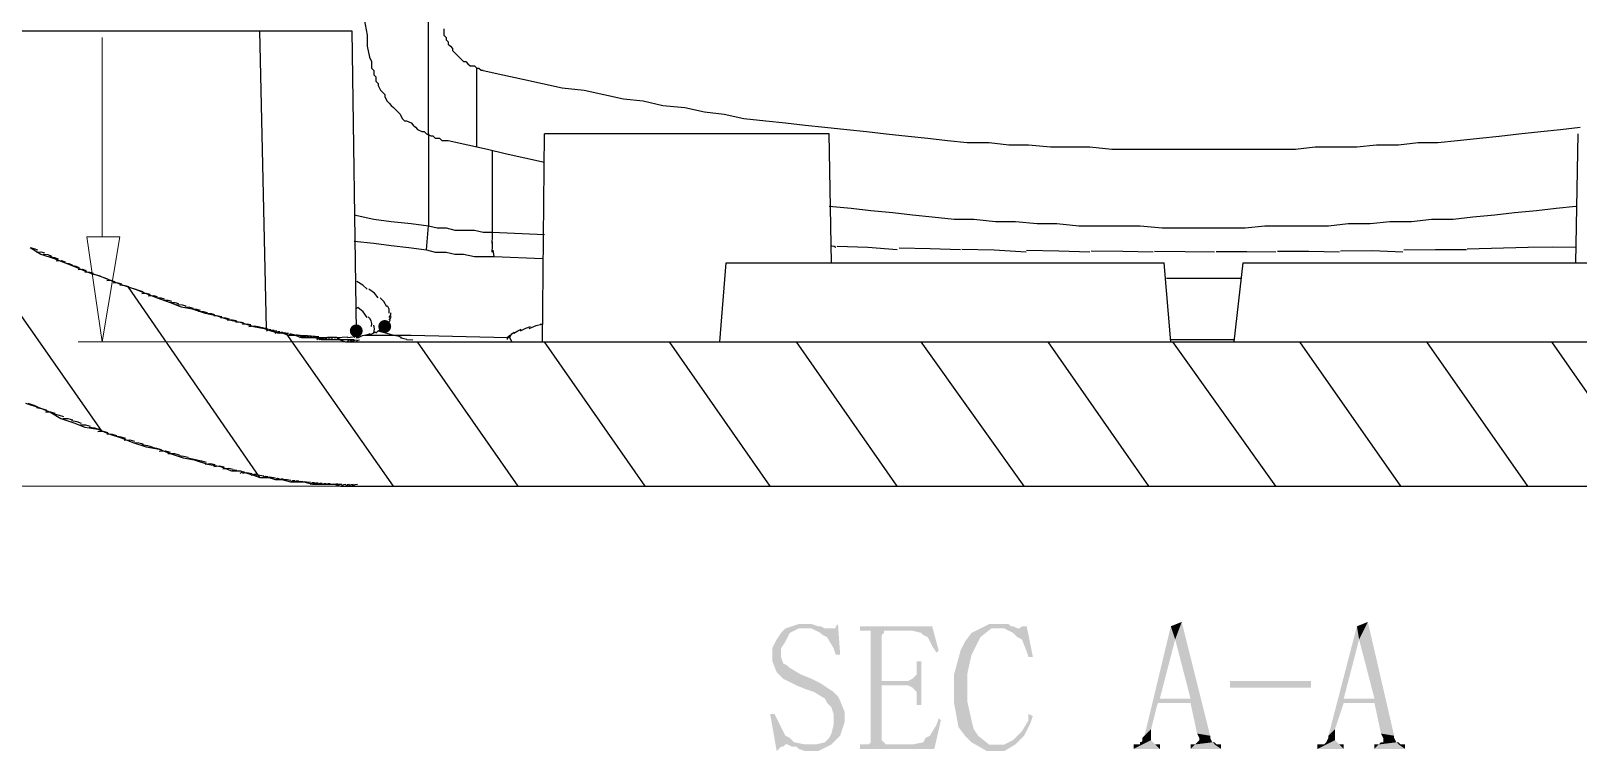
# Model space of a CAD drawing. Header units: millimetres. Extents: x 9 to 367, y 9 to 251.
# Drawn here: x 59.75 to 89.66, y 21.38 to 35.31 of the extents above; entities that cross this region are included whole.
import ezdxf

# ---------------------------------------------------------------- set-up
doc = ezdxf.new("R2010")
doc.units = ezdxf.units.MM
doc.layers.add('图层 1', color=7, linetype='Continuous')

msp = doc.modelspace()

# ---------------------------------------------------------------- hatches: boundary and pattern name
at = {"layer": '图层 1'}
h = msp.add_hatch(color=7, dxfattribs=at)
edge = h.paths.add_edge_path()
edge.add_arc((66.040071, 29.506192), 0.12506, 0, 360)
h = msp.add_hatch(color=7, dxfattribs=at)
edge = h.paths.add_edge_path()
edge.add_arc((66.590263, 29.590965), 0.12506, 0, 360)
h = msp.add_hatch(color=6, dxfattribs=at)
h.dxf.hatch_style = 2
h.paths.add_polyline_path([(74.760631, 22.563667), (74.548965, 22.648333), (74.294965, 22.775333), (74.210298, 22.86), (74.167965, 22.902333), (74.083298, 23.114), (74.083298, 23.241), (74.083298, 23.368), (74.167965, 23.537333), (74.252631, 23.664333), (74.337298, 23.749), (74.591298, 23.833667), (74.760631, 23.833667), (74.845298, 23.833667), (74.972298, 23.791333), (75.014631, 23.791333), (75.099298, 23.749), (75.183965, 23.749), (75.226298, 23.749), (75.268631, 23.749), (75.310965, 23.749), (75.310965, 23.791333), (75.353298, 23.833667), (75.395631, 23.241), (75.310965, 23.241), (75.268631, 23.368), (75.141631, 23.579667), (75.056965, 23.622), (75.014631, 23.664333), (74.845298, 23.749), (74.718298, 23.749), (74.591298, 23.749), (74.421965, 23.664333), (74.379631, 23.579667), (74.337298, 23.495), (74.252631, 23.368), (74.252631, 23.283333), (74.252631, 23.198667), (74.294965, 23.071667), (74.379631, 23.029333), (74.421965, 22.987), (74.633631, 22.86), (74.845298, 22.775333), (75.014631, 22.690667), (75.268631, 22.521333), (75.353298, 22.436667), (75.395631, 22.352), (75.480298, 22.140333), (75.480298, 22.055667), (75.480298, 21.928667), (75.395631, 21.674667), (75.310965, 21.59), (75.226298, 21.505333), (74.972298, 21.378333), (74.802965, 21.378333), (74.718298, 21.378333), (74.591298, 21.420667), (74.548965, 21.463), (74.464298, 21.463), (74.379631, 21.505333), (74.337298, 21.505333), (74.294965, 21.463), (74.252631, 21.463), (74.210298, 21.420667), (74.167965, 21.378333), (74.040965, 22.098), (74.125631, 22.098), (74.210298, 21.928667), (74.337298, 21.674667), (74.421965, 21.632333), (74.506631, 21.547667), (74.718298, 21.505333), (74.802965, 21.505333), (74.929965, 21.505333), (75.099298, 21.547667), (75.183965, 21.632333), (75.226298, 21.717), (75.268631, 21.886333), (75.268631, 22.055667), (75.268631, 22.098), (75.226298, 22.225), (75.141631, 22.309667), (75.099298, 22.394686), (74.887631, 22.521333)])
h = msp.add_hatch(color=6, dxfattribs=at)
h.dxf.hatch_style = 2
h.paths.add_polyline_path([(75.776596, 23.706737), (75.776596, 23.791404), (77.173596, 23.791404), (77.300596, 23.325737), (77.258263, 23.283404), (77.173596, 23.410404), (77.088929, 23.579737), (77.004263, 23.622071), (76.961929, 23.664404), (76.792596, 23.706737), (76.750263, 23.706737), (76.326929, 23.706737), (76.284596, 23.706737), (76.242263, 23.706737), (76.242263, 23.664404), (76.199929, 23.622071), (76.199929, 22.733071), (76.623263, 22.733071), (76.707929, 22.733071), (76.792596, 22.775051), (76.834929, 22.817384), (76.877263, 22.860071), (76.877263, 22.944737), (76.877263, 23.029404), (76.877263, 23.113718), (76.961929, 23.113718), (76.961929, 22.267404), (76.877263, 22.267404), (76.877263, 22.352071), (76.877263, 22.436384), (76.877263, 22.521404), (76.834929, 22.563737), (76.792596, 22.606071), (76.707929, 22.648404), (76.623263, 22.648404), (76.199929, 22.648404), (76.199929, 21.632404), (76.199929, 21.590071), (76.242263, 21.547737), (76.284596, 21.505404), (76.326929, 21.505404), (76.707929, 21.505404), (76.792596, 21.505404), (77.004263, 21.547737), (77.046596, 21.632404), (77.131263, 21.674737), (77.258263, 21.886404), (77.300596, 22.013404), (77.342929, 21.971071), (77.215929, 21.420737), (75.776596, 21.420737), (75.776596, 21.505404), (75.861263, 21.505404), (75.903596, 21.505404), (75.945929, 21.505404), (75.988263, 21.547737), (75.988263, 21.590071), (75.988263, 21.632404), (75.988263, 23.622071), (75.988263, 23.664404), (75.988263, 23.706737), (75.945929, 23.706737), (75.903596, 23.706737), (75.861263, 23.706737)])
h = msp.add_hatch(color=6, dxfattribs=at)
h.dxf.hatch_style = 2
h.paths.add_polyline_path([(78.443631, 21.378192), (78.231965, 21.378192), (77.935631, 21.547526), (77.808631, 21.674878), (77.681631, 21.843859), (77.596965, 22.309878), (77.596965, 22.605859), (77.596965, 22.859859), (77.723965, 23.325878), (77.808631, 23.494859), (77.935631, 23.664192), (78.274298, 23.833526), (78.485965, 23.833526), (78.528298, 23.833526), (78.655298, 23.833526), (78.697631, 23.791545), (78.739965, 23.791545), (78.824631, 23.749212), (78.866965, 23.749212), (78.909298, 23.791545), (78.951631, 23.791545), (78.993965, 23.791545), (78.993965, 23.833526), (79.120965, 23.198526), (79.036298, 23.198526), (78.993965, 23.325878), (78.909298, 23.537192), (78.824631, 23.579526), (78.739965, 23.664192), (78.570631, 23.749212), (78.443631, 23.749212), (78.316631, 23.749212), (78.104965, 23.579526), (78.020298, 23.410545), (77.935631, 23.240859), (77.850965, 22.859859), (77.850965, 22.605859), (77.850965, 22.352212), (77.935631, 21.971212), (77.977965, 21.801526), (78.062631, 21.674878), (78.274298, 21.505192), (78.443631, 21.505192), (78.570631, 21.505192), (78.739965, 21.590212), (78.824631, 21.674878), (78.909298, 21.759192), (79.036298, 21.971212), (79.036298, 22.097859), (79.120965, 22.055526), (79.078631, 21.928878), (78.951631, 21.674878), (78.866965, 21.590212), (78.782298, 21.505192), (78.570631, 21.378192)])
h = msp.add_hatch(color=6, dxfattribs=at)
h.dxf.hatch_style = 2
h.paths.add_polyline_path([(81.279965, 21.674808), (81.787965, 23.791474), (81.872631, 23.537122)])
h = msp.add_hatch(color=6, dxfattribs=at)
h.dxf.hatch_style = 2
h.paths.add_polyline_path([(81.787929, 23.791474), (81.872596, 23.537122)])
h = msp.add_hatch(color=6, dxfattribs=at)
h.dxf.hatch_style = 2
h.paths.add_polyline_path([(81.872702, 23.537228), (81.788035, 23.79158), (81.999702, 23.875894)])
h = msp.add_hatch(color=6, dxfattribs=at)
h.dxf.hatch_style = 2
h.paths.add_polyline_path([(81.999631, 23.875894), (82.168965, 22.39458), (81.872631, 23.537228)])
h = msp.add_hatch(color=6, dxfattribs=at)
h.dxf.hatch_style = 2
h.paths.add_polyline_path([(81.999631, 23.875894), (82.549965, 21.674914), (82.168965, 22.39458)])
h = msp.add_hatch(color=6, dxfattribs=at)
h.dxf.hatch_style = 2
h.paths.add_polyline_path([(84.836, 21.674808), (85.386333, 23.791474), (85.428667, 23.537122)])
h = msp.add_hatch(color=6, dxfattribs=at)
h.dxf.hatch_style = 2
h.paths.add_polyline_path([(85.386333, 23.791474), (85.428667, 23.537122)])
h = msp.add_hatch(color=6, dxfattribs=at)
h.dxf.hatch_style = 2
h.paths.add_polyline_path([(85.428737, 23.537228), (85.386404, 23.79158), (85.598071, 23.875894)])
h = msp.add_hatch(color=6, dxfattribs=at)
h.dxf.hatch_style = 2
h.paths.add_polyline_path([(85.598035, 23.875894), (85.725035, 22.39458), (85.428702, 23.537228)])
h = msp.add_hatch(color=6, dxfattribs=at)
h.dxf.hatch_style = 2
h.paths.add_polyline_path([(85.598035, 23.875894), (86.106035, 21.674914), (85.725035, 22.39458)])
h = msp.add_hatch(color=6, dxfattribs=at)
h.dxf.hatch_style = 2
h.paths.add_polyline_path([(81.279965, 21.674808), (81.872631, 23.537122), (81.576298, 22.394474)])
h = msp.add_hatch(color=6, dxfattribs=at)
h.dxf.hatch_style = 2
h.paths.add_polyline_path([(84.836, 21.674808), (85.428667, 23.537122), (85.132333, 22.394474)])
h = msp.add_hatch(color=6, dxfattribs=at)
h.dxf.hatch_style = 2
h.paths.add_polyline_path([(82.931, 22.733), (84.497333, 22.733), (84.497333, 22.606), (82.931, 22.606)])
h = msp.add_hatch(color=6, dxfattribs=at)
h.dxf.hatch_style = 2
h.paths.add_polyline_path([(81.279965, 21.674808), (81.533965, 22.309808), (81.406965, 21.801455)])
h = msp.add_hatch(color=6, dxfattribs=at)
h.dxf.hatch_style = 2
h.paths.add_polyline_path([(81.534035, 22.309737), (81.280035, 21.674737), (81.576369, 22.394404)])
h = msp.add_hatch(color=6, dxfattribs=at)
h.dxf.hatch_style = 2
h.paths.add_polyline_path([(81.576404, 22.39451), (82.169071, 22.309843), (81.534071, 22.309843)])
h = msp.add_hatch(color=6, dxfattribs=at)
h.dxf.hatch_style = 2
h.paths.add_polyline_path([(81.576404, 22.39451), (82.169071, 22.39451), (82.169071, 22.309843)])
h = msp.add_hatch(color=6, dxfattribs=at)
h.dxf.hatch_style = 2
h.paths.add_polyline_path([(82.55, 21.674808), (82.169, 22.309808), (82.169, 22.394474)])
h = msp.add_hatch(color=6, dxfattribs=at)
h.dxf.hatch_style = 2
h.paths.add_polyline_path([(82.55, 21.674808), (82.296, 21.716788), (82.169, 22.309808)])
h = msp.add_hatch(color=6, dxfattribs=at)
h.dxf.hatch_style = 2
h.paths.add_polyline_path([(85.132263, 22.309737), (84.835929, 21.674737), (85.132263, 22.394404)])
h = msp.add_hatch(color=6, dxfattribs=at)
h.dxf.hatch_style = 2
h.paths.add_polyline_path([(84.836, 21.674808), (85.132333, 22.309808), (84.963, 21.801455)])
h = msp.add_hatch(color=6, dxfattribs=at)
h.dxf.hatch_style = 2
h.paths.add_polyline_path([(85.132263, 22.39451), (85.724929, 22.39451), (85.724929, 22.309843)])
h = msp.add_hatch(color=6, dxfattribs=at)
h.dxf.hatch_style = 2
h.paths.add_polyline_path([(85.132263, 22.39451), (85.724929, 22.309843), (85.132263, 22.309843)])
h = msp.add_hatch(color=6, dxfattribs=at)
h.dxf.hatch_style = 2
h.paths.add_polyline_path([(86.106035, 21.674808), (85.725035, 22.309808), (85.725035, 22.394474)])
h = msp.add_hatch(color=6, dxfattribs=at)
h.dxf.hatch_style = 2
h.paths.add_polyline_path([(86.106035, 21.674808), (85.852035, 21.716788), (85.725035, 22.309808)])
h = msp.add_hatch(color=6, dxfattribs=at)
h.dxf.hatch_style = 2
h.paths.add_polyline_path([(81.068263, 21.420561), (81.406929, 21.63258), (81.406929, 21.589894)])
h = msp.add_hatch(color=6, dxfattribs=at)
h.dxf.hatch_style = 2
h.paths.add_polyline_path([(81.406929, 21.632439), (81.068263, 21.42042), (81.195263, 21.505439)])
h = msp.add_hatch(color=6, dxfattribs=at)
h.dxf.hatch_style = 2
h.paths.add_polyline_path([(81.068263, 21.420561), (81.406929, 21.589894), (81.449263, 21.547561)])
h = msp.add_hatch(color=6, dxfattribs=at)
h.dxf.hatch_style = 2
h.paths.add_polyline_path([(81.576404, 21.420561), (81.068404, 21.420561), (81.449404, 21.547561)])
h = msp.add_hatch(color=6, dxfattribs=at)
h.dxf.hatch_style = 2
h.paths.add_polyline_path([(81.406929, 21.632439), (81.195263, 21.547773), (81.237596, 21.547773)])
h = msp.add_hatch(color=6, dxfattribs=at)
h.dxf.hatch_style = 2
h.paths.add_polyline_path([(81.406929, 21.632439), (81.195263, 21.505439), (81.195263, 21.547773)])
h = msp.add_hatch(color=6, dxfattribs=at)
h.dxf.hatch_style = 2
h.paths.add_polyline_path([(81.406929, 21.716859), (81.406929, 21.632545), (81.237596, 21.547878)])
h = msp.add_hatch(color=6, dxfattribs=at)
h.dxf.hatch_style = 2
h.paths.add_polyline_path([(81.406929, 21.716859), (81.237596, 21.547878), (81.237596, 21.632545)])
h = msp.add_hatch(color=6, dxfattribs=at)
h.dxf.hatch_style = 2
h.paths.add_polyline_path([(81.237596, 21.632439), (81.279929, 21.674773), (81.406929, 21.716753)])
h = msp.add_hatch(color=6, dxfattribs=at)
h.dxf.hatch_style = 2
h.paths.add_polyline_path([(81.279965, 21.674808), (81.406965, 21.801455), (81.406965, 21.716788)])
h = msp.add_hatch(color=6, dxfattribs=at)
h.dxf.hatch_style = 2
h.paths.add_polyline_path([(81.576404, 21.420561), (81.449404, 21.547561), (81.491737, 21.505227)])
h = msp.add_hatch(color=6, dxfattribs=at)
h.dxf.hatch_style = 2
h.paths.add_polyline_path([(82.592369, 21.547702), (82.761702, 21.420702), (82.169035, 21.420702)])
h = msp.add_hatch(color=6, dxfattribs=at)
h.dxf.hatch_style = 2
h.paths.add_polyline_path([(82.592369, 21.547702), (82.169035, 21.420702), (82.253702, 21.505369)])
h = msp.add_hatch(color=6, dxfattribs=at)
h.dxf.hatch_style = 2
h.paths.add_polyline_path([(82.592369, 21.547702), (82.253702, 21.505369), (82.296035, 21.547702)])
h = msp.add_hatch(color=6, dxfattribs=at)
h.dxf.hatch_style = 2
h.paths.add_polyline_path([(82.55, 21.674808), (82.338333, 21.632474), (82.296, 21.716788)])
h = msp.add_hatch(color=6, dxfattribs=at)
h.dxf.hatch_style = 2
h.paths.add_polyline_path([(82.592369, 21.547702), (82.296035, 21.547702), (82.338369, 21.590035)])
h = msp.add_hatch(color=6, dxfattribs=at)
h.dxf.hatch_style = 2
h.paths.add_polyline_path([(82.592369, 21.547702), (82.296035, 21.547702)])
h = msp.add_hatch(color=6, dxfattribs=at)
h.dxf.hatch_style = 2
h.paths.add_polyline_path([(82.338298, 21.632439), (82.549965, 21.674773), (82.549965, 21.632439)])
h = msp.add_hatch(color=6, dxfattribs=at)
h.dxf.hatch_style = 2
h.paths.add_polyline_path([(82.338298, 21.590071), (82.338298, 21.632404), (82.549965, 21.632404)])
h = msp.add_hatch(color=6, dxfattribs=at)
h.dxf.hatch_style = 2
h.paths.add_polyline_path([(82.338298, 21.590071), (82.549965, 21.632404), (82.592298, 21.547737)])
h = msp.add_hatch(color=6, dxfattribs=at)
h.dxf.hatch_style = 2
h.paths.add_polyline_path([(82.761702, 21.420561), (82.592369, 21.547561), (82.634702, 21.547561)])
h = msp.add_hatch(color=6, dxfattribs=at)
h.dxf.hatch_style = 2
h.paths.add_polyline_path([(82.761702, 21.420561), (82.634702, 21.547561), (82.634702, 21.505227)])
h = msp.add_hatch(color=6, dxfattribs=at)
h.dxf.hatch_style = 2
h.paths.add_polyline_path([(84.962929, 21.632439), (84.624263, 21.42042), (84.751263, 21.505439)])
h = msp.add_hatch(color=6, dxfattribs=at)
h.dxf.hatch_style = 2
h.paths.add_polyline_path([(85.132263, 21.420561), (84.624263, 21.420561), (85.005263, 21.547561)])
h = msp.add_hatch(color=6, dxfattribs=at)
h.dxf.hatch_style = 2
h.paths.add_polyline_path([(84.624298, 21.420561), (84.962965, 21.63258), (84.962965, 21.589894)])
h = msp.add_hatch(color=6, dxfattribs=at)
h.dxf.hatch_style = 2
h.paths.add_polyline_path([(84.624298, 21.420561), (84.962965, 21.589894), (85.005298, 21.547561)])
h = msp.add_hatch(color=6, dxfattribs=at)
h.dxf.hatch_style = 2
h.paths.add_polyline_path([(84.962929, 21.632439), (84.751263, 21.505439), (84.793596, 21.547773)])
h = msp.add_hatch(color=6, dxfattribs=at)
h.dxf.hatch_style = 2
h.paths.add_polyline_path([(84.962929, 21.716859), (84.962929, 21.632545), (84.793596, 21.547878)])
h = msp.add_hatch(color=6, dxfattribs=at)
h.dxf.hatch_style = 2
h.paths.add_polyline_path([(84.962929, 21.716859), (84.793596, 21.547878), (84.835929, 21.632545)])
h = msp.add_hatch(color=6, dxfattribs=at)
h.dxf.hatch_style = 2
h.paths.add_polyline_path([(84.962929, 21.632439), (84.793596, 21.547773)])
h = msp.add_hatch(color=6, dxfattribs=at)
h.dxf.hatch_style = 2
h.paths.add_polyline_path([(84.836, 21.674808), (84.963, 21.801455), (84.963, 21.716788)])
h = msp.add_hatch(color=6, dxfattribs=at)
h.dxf.hatch_style = 2
h.paths.add_polyline_path([(84.836, 21.632439), (84.836, 21.674773), (84.963, 21.716753)])
h = msp.add_hatch(color=6, dxfattribs=at)
h.dxf.hatch_style = 2
h.paths.add_polyline_path([(85.132263, 21.420561), (85.005263, 21.547561), (85.047596, 21.505227)])
h = msp.add_hatch(color=6, dxfattribs=at)
h.dxf.hatch_style = 2
h.paths.add_polyline_path([(86.148404, 21.547702), (86.317737, 21.420702), (85.725071, 21.420702)])
h = msp.add_hatch(color=6, dxfattribs=at)
h.dxf.hatch_style = 2
h.paths.add_polyline_path([(86.148404, 21.547702), (85.725071, 21.420702), (85.809737, 21.505369)])
h = msp.add_hatch(color=6, dxfattribs=at)
h.dxf.hatch_style = 2
h.paths.add_polyline_path([(86.148404, 21.547702), (85.809737, 21.505369), (85.852071, 21.547702)])
h = msp.add_hatch(color=6, dxfattribs=at)
h.dxf.hatch_style = 2
h.paths.add_polyline_path([(86.106035, 21.674808), (85.894369, 21.632474), (85.852035, 21.716788)])
h = msp.add_hatch(color=6, dxfattribs=at)
h.dxf.hatch_style = 2
h.paths.add_polyline_path([(86.148404, 21.547702), (85.852071, 21.547702), (85.894404, 21.547702)])
h = msp.add_hatch(color=6, dxfattribs=at)
h.dxf.hatch_style = 2
h.paths.add_polyline_path([(85.894333, 21.632439), (86.106, 21.674773), (86.106, 21.632439)])
h = msp.add_hatch(color=6, dxfattribs=at)
h.dxf.hatch_style = 2
h.paths.add_polyline_path([(85.894333, 21.590071), (85.894333, 21.632404), (86.106, 21.632404)])
h = msp.add_hatch(color=6, dxfattribs=at)
h.dxf.hatch_style = 2
h.paths.add_polyline_path([(85.894333, 21.590071), (86.106, 21.632404), (86.148333, 21.547737)])
h = msp.add_hatch(color=6, dxfattribs=at)
h.dxf.hatch_style = 2
h.paths.add_polyline_path([(86.148404, 21.547702), (85.894404, 21.547702), (85.894404, 21.590035)])
h = msp.add_hatch(color=6, dxfattribs=at)
h.dxf.hatch_style = 2
h.paths.add_polyline_path([(86.317737, 21.420561), (86.148404, 21.547561), (86.190737, 21.547561)])
h = msp.add_hatch(color=6, dxfattribs=at)
h.dxf.hatch_style = 2
h.paths.add_polyline_path([(86.317737, 21.420561), (86.190737, 21.547561), (86.190737, 21.505227)])
h = msp.add_hatch(color=6, dxfattribs=at)
h.dxf.hatch_style = 2
h.paths.add_polyline_path([(81.068263, 21.420561), (81.152929, 21.505227), (81.195263, 21.505227)])
h = msp.add_hatch(color=6, dxfattribs=at)
h.dxf.hatch_style = 2
h.paths.add_polyline_path([(81.068263, 21.420561), (81.110596, 21.505227), (81.152929, 21.505227)])
h = msp.add_hatch(color=6, dxfattribs=at)
h.dxf.hatch_style = 2
h.paths.add_polyline_path([(81.068263, 21.420561), (81.068263, 21.505227), (81.110596, 21.505227)])
h = msp.add_hatch(color=6, dxfattribs=at)
h.dxf.hatch_style = 2
h.paths.add_polyline_path([(81.576404, 21.420561), (81.491737, 21.505227), (81.534071, 21.505227)])
h = msp.add_hatch(color=6, dxfattribs=at)
h.dxf.hatch_style = 2
h.paths.add_polyline_path([(81.534035, 21.505333), (81.576369, 21.505333), (81.576369, 21.420667)])
h = msp.add_hatch(color=6, dxfattribs=at)
h.dxf.hatch_style = 2
h.paths.add_polyline_path([(82.168965, 21.420561), (82.211298, 21.505227), (82.253631, 21.505227)])
h = msp.add_hatch(color=6, dxfattribs=at)
h.dxf.hatch_style = 2
h.paths.add_polyline_path([(82.168965, 21.420561), (82.168965, 21.505227), (82.211298, 21.505227)])
h = msp.add_hatch(color=6, dxfattribs=at)
h.dxf.hatch_style = 2
h.paths.add_polyline_path([(82.761702, 21.420561), (82.634702, 21.505227), (82.677035, 21.505227)])
h = msp.add_hatch(color=6, dxfattribs=at)
h.dxf.hatch_style = 2
h.paths.add_polyline_path([(82.761702, 21.420561), (82.677035, 21.505227), (82.719369, 21.505227)])
h = msp.add_hatch(color=6, dxfattribs=at)
h.dxf.hatch_style = 2
h.paths.add_polyline_path([(82.719333, 21.505333), (82.761667, 21.505333), (82.761667, 21.420667)])
h = msp.add_hatch(color=6, dxfattribs=at)
h.dxf.hatch_style = 2
h.paths.add_polyline_path([(84.624298, 21.420561), (84.708965, 21.505227), (84.751298, 21.505227)])
h = msp.add_hatch(color=6, dxfattribs=at)
h.dxf.hatch_style = 2
h.paths.add_polyline_path([(84.624298, 21.420561), (84.666631, 21.505227), (84.708965, 21.505227)])
h = msp.add_hatch(color=6, dxfattribs=at)
h.dxf.hatch_style = 2
h.paths.add_polyline_path([(84.624298, 21.420561), (84.624298, 21.505227), (84.666631, 21.505227)])
h = msp.add_hatch(color=6, dxfattribs=at)
h.dxf.hatch_style = 2
h.paths.add_polyline_path([(85.132263, 21.420561), (85.047596, 21.505227), (85.089929, 21.505227)])
h = msp.add_hatch(color=6, dxfattribs=at)
h.dxf.hatch_style = 2
h.paths.add_polyline_path([(85.090071, 21.505333), (85.132404, 21.505333), (85.132404, 21.420667)])
h = msp.add_hatch(color=6, dxfattribs=at)
h.dxf.hatch_style = 2
h.paths.add_polyline_path([(85.725, 21.420561), (85.767333, 21.505227), (85.809667, 21.505227)])
h = msp.add_hatch(color=6, dxfattribs=at)
h.dxf.hatch_style = 2
h.paths.add_polyline_path([(85.725, 21.420561), (85.725, 21.505227), (85.767333, 21.505227)])
h = msp.add_hatch(color=6, dxfattribs=at)
h.dxf.hatch_style = 2
h.paths.add_polyline_path([(86.317737, 21.420561), (86.190737, 21.505227), (86.233071, 21.505227)])
h = msp.add_hatch(color=6, dxfattribs=at)
h.dxf.hatch_style = 2
h.paths.add_polyline_path([(86.317737, 21.420561), (86.233071, 21.505227), (86.275404, 21.505227)])
h = msp.add_hatch(color=6, dxfattribs=at)
h.dxf.hatch_style = 2
h.paths.add_polyline_path([(86.275369, 21.505333), (86.317702, 21.505333), (86.317702, 21.420667)])

# ---------------------------------------------------------------- linework, layer by layer
at = {"layer": '图层 1', "color": 7, "lineweight": 25}
for points in [[(67.437071, 33.316474), (67.437071, 47.328808)], [(65.997702, 37.676596), (65.997702, 37.464929), (65.997702, 37.253263), (66.040035, 36.999263), (66.040035, 36.787596), (66.082369, 36.575929), (66.082369, 36.321929), (66.124702, 36.110616), (66.124702, 35.898596), (66.167035, 35.686929), (66.209369, 35.433282), (66.251702, 35.221263), (66.251702, 35.009596), (66.294035, 34.797929)], [(56.980667, 35.306035), (65.955333, 35.306035)], [(64.304263, 29.548596), (64.177263, 35.305929)], [(65.955333, 35.306035), (66.04, 29.506369)], [(67.733333, 35.348439), (67.733333, 35.263772), (67.733333, 35.221439), (67.775667, 35.178753), (67.775667, 35.13642), (67.818, 35.094439), (67.818, 35.052106), (67.860333, 35.009772), (67.902667, 34.967439), (67.902667, 34.925106), (67.945, 34.882772), (67.987333, 34.840086), (68.029667, 34.797753), (68.072, 34.75542), (68.114333, 34.713439), (68.156667, 34.713439), (68.199, 34.671106), (68.241333, 34.628772), (68.283667, 34.628772), (68.326, 34.628772), (68.368333, 34.586439), (68.410667, 34.586439), (68.453, 34.544106), (68.495333, 34.544106)], [(66.293965, 34.797859), (66.336298, 34.713545), (66.336298, 34.671212), (66.336298, 34.586192), (66.378631, 34.543859), (66.378631, 34.459192), (66.420965, 34.416859), (66.420965, 34.332545), (66.463298, 34.290212), (66.463298, 34.247526), (66.505631, 34.162859), (66.547965, 34.120526), (66.590298, 34.078192), (66.590298, 34.036212), (66.632631, 33.951545), (66.674965, 33.908859), (66.717298, 33.866526), (66.759631, 33.824192), (66.801965, 33.781859), (66.844298, 33.739526), (66.886631, 33.697192), (66.928965, 33.612878), (66.971298, 33.570545), (67.013631, 33.570545), (67.098298, 33.527859), (67.140631, 33.485526), (67.182965, 33.443192), (67.225298, 33.400859), (67.309965, 33.358526), (67.352298, 33.358526), (67.394631, 33.316545), (67.479298, 33.274212), (67.521631, 33.274212), (67.563965, 33.231878), (67.648631, 33.231878), (67.690965, 33.189192), (67.775631, 33.189192), (67.817965, 33.189192)], [(68.368263, 33.062228), (68.368263, 34.586228)], [(68.495404, 34.543965), (68.876404, 34.459298), (69.257404, 34.374984), (69.638404, 34.289965), (70.019404, 34.205298), (70.442737, 34.162965), (70.823737, 34.078298), (71.204737, 33.993631), (71.585737, 33.951298), (71.966737, 33.866631), (72.390071, 33.824298), (72.771071, 33.739631), (73.152071, 33.697298), (73.533071, 33.612631), (73.956404, 33.570298), (74.337404, 33.527965), (74.718404, 33.485631), (75.099404, 33.443298), (75.522737, 33.400965), (75.903737, 33.358631), (76.284737, 33.316651), (76.708071, 33.273965), (77.089071, 33.231631), (77.470071, 33.189298), (77.851071, 33.146965), (78.274404, 33.146965), (78.655404, 33.104631), (79.036404, 33.104631), (79.459737, 33.062298), (79.840737, 33.062298), (80.221737, 33.062298), (80.645071, 33.019965), (81.026071, 33.019965), (81.407071, 33.019965), (81.830404, 33.019965), (82.211404, 33.019965), (82.592404, 33.019965), (83.015737, 33.019965), (83.396737, 33.019965), (83.820071, 33.019965), (84.201071, 33.019965), (84.582071, 33.062298), (85.005404, 33.062298), (85.386404, 33.062298), (85.767404, 33.104631), (86.190737, 33.104631), (86.571737, 33.146965), (86.952737, 33.146965), (87.333737, 33.189298), (87.757071, 33.231631), (88.138071, 33.273965), (88.519071, 33.316651), (88.942404, 33.358631), (89.323404, 33.400965), (89.704404, 33.443298)], [(67.437071, 33.316474), (67.437071, 31.538474)], [(69.638298, 29.294667), (69.680631, 33.316333)], [(75.184035, 33.316474), (69.680702, 33.316474)], [(75.226404, 30.818808), (75.184071, 33.316474)], [(89.619667, 30.818808), (89.662, 33.316474)], [(67.818071, 33.189369), (68.199071, 33.104702), (68.580071, 33.020035), (68.918737, 32.935369), (69.299737, 32.850702), (69.680737, 32.766035)], [(68.664702, 32.977843), (68.664702, 31.41151)], [(65.997702, 31.75), (66.378702, 31.665333), (66.717369, 31.623), (67.098369, 31.580667), (67.437035, 31.538333)], [(75.184035, 31.91951), (75.607369, 31.877176), (75.988369, 31.834843), (76.411702, 31.79251), (76.792702, 31.750176), (77.173702, 31.70749), (77.597035, 31.665157), (77.978035, 31.665157), (78.401369, 31.622824), (78.782369, 31.622824), (79.205702, 31.58049), (79.586702, 31.58049), (80.010035, 31.53851), (80.391035, 31.53851), (80.814369, 31.53851), (81.195369, 31.53851), (81.618702, 31.496176), (81.999702, 31.496176), (82.423035, 31.496176), (82.804035, 31.496176), (83.227369, 31.496176), (83.608369, 31.53851), (84.031702, 31.53851), (84.412702, 31.53851), (84.836035, 31.53851), (85.217035, 31.58049), (85.640369, 31.58049), (86.021369, 31.622824), (86.444702, 31.622824), (86.825702, 31.665157), (87.249035, 31.665157), (87.630035, 31.70749), (88.053369, 31.750176), (88.434369, 31.79251), (88.857702, 31.834843), (89.238702, 31.877176), (89.619702, 31.91951)], [(67.394667, 31.072702), (67.437, 31.538369)], [(67.437071, 31.538474), (67.606404, 31.496141), (67.775737, 31.496141), (67.945071, 31.453808), (68.156737, 31.453808), (68.326071, 31.453808), (68.495404, 31.411474), (68.664737, 31.411474)], [(68.664702, 31.199808), (68.670964, 31.327469), (68.675638, 31.432641)], [(68.664702, 31.411333), (69.680702, 31.369)], [(59.732263, 31.115071), (59.808198, 31.097917), (59.876196, 31.069915)], [(59.732333, 31.115106), (59.944, 30.988106), (60.198, 30.903086), (60.409667, 30.818772), (60.621333, 30.734106), (60.833, 30.649439), (61.087, 30.56442), (61.298667, 30.480106), (61.510333, 30.395439), (61.764333, 30.310773), (61.976, 30.225753), (62.187667, 30.141439), (62.441667, 30.056772), (62.653333, 29.972106), (62.865, 29.929772), (63.119, 29.844753), (63.330667, 29.802772), (63.584667, 29.718106), (63.796333, 29.675772), (64.050333, 29.591106), (64.262, 29.54842)], [(65.997702, 31.241859), (66.378702, 31.199878), (66.717369, 31.157545), (67.056035, 31.115212), (67.394702, 31.072878)], [(68.664702, 31.030333), (68.674139, 31.142605), (68.672463, 31.230006)], [(75.311, 31.115071), (75.280573, 31.138266), (75.231625, 31.14294)], [(76.496263, 31.072702), (75.930054, 31.118254), (75.335271, 31.13973)], [(88.688298, 31.115071), (87.520956, 31.088259)], [(89.619667, 31.115071), (89.167141, 31.125522), (88.698211, 31.116129)], [(59.859404, 31.030333), (59.941072, 31.035625), (60.01004, 31.011283)], [(59.986333, 30.987929), (60.074219, 30.979198), (60.144378, 30.953004)], [(60.113298, 30.945561), (60.207666, 30.923424), (60.278751, 30.895466)], [(60.240263, 30.861176), (60.34129, 30.86294), (60.413477, 30.839304)], [(60.409737, 30.818808), (60.480557, 30.808401), (60.548732, 30.783177)], [(67.394667, 31.072702), (67.564, 31.030369), (67.775667, 31.030369), (67.945, 30.988035), (68.114333, 30.988035), (68.326, 30.945702), (68.495333, 30.945702), (68.707, 30.945702)], [(68.706929, 30.945561), (68.68541, 31.063389)], [(68.706929, 30.945561), (69.638263, 30.903227)], [(73.067369, 29.294667), (73.194369, 30.818667)], [(73.194333, 30.818808), (81.661, 30.818808)], [(77.723929, 31.072702), (77.137216, 31.091972), (76.534363, 31.107274)], [(78.993965, 31.030333), (78.372282, 31.065567), (77.745837, 31.080428)], [(80.221631, 31.030333), (79.621556, 31.049427), (79.000315, 31.059261)], [(81.449298, 31.030333), (80.858704, 31.039153), (80.249854, 31.044797)], [(82.634737, 31.030333), (82.065707, 31.034611), (81.473393, 31.037036)], [(81.787929, 29.294667), (81.660929, 30.818667)], [(83.820035, 31.030333), (83.255723, 31.035405), (82.665746, 31.034919)], [(83.015596, 29.294667), (83.184929, 30.818667)], [(83.184929, 30.818808), (91.651596, 30.818808)], [(85.047702, 31.030333), (84.457946, 31.040917), (83.853902, 31.0388)], [(86.275369, 31.030333), (85.678954, 31.052294), (85.066399, 31.049383)], [(87.503, 31.072702), (86.906497, 31.074334), (86.2965, 31.065646)], [(60.536702, 30.776404), (60.614622, 30.754576), (60.68381, 30.727721)], [(60.663667, 30.691667), (60.748995, 30.69612), (60.819242, 30.673322)], [(60.790596, 30.649298), (60.883685, 30.64361), (60.955343, 30.619665)], [(60.917737, 30.606929), (61.01872, 30.591628), (61.091657, 30.567066)], [(61.087071, 30.564526), (61.227829, 30.514431)], [(81.703369, 30.522157), (83.142702, 30.522157)], [(61.214, 30.480141), (61.294345, 30.484463), (61.364636, 30.462855)], [(61.340965, 30.437772), (61.430085, 30.434465), (61.501479, 30.412373)], [(61.468071, 30.395404), (61.565878, 30.385041), (61.638815, 30.362243)], [(61.637404, 30.353), (61.776046, 30.313136)], [(61.764369, 30.310631), (61.913594, 30.264418)], [(61.891298, 30.225894), (61.979889, 30.235728), (62.051812, 30.216722)], [(66.251596, 30.310631), (66.166312, 30.390271), (66.052982, 30.463031)], [(66.463298, 30.141474), (66.39067, 30.233153), (66.285498, 30.313983)], [(62.018263, 30.183526), (62.116423, 30.189082), (62.189713, 30.169767)], [(62.187596, 30.141474), (62.258725, 30.14293), (62.328002, 30.123483)], [(62.314702, 30.099106), (62.395753, 30.097386), (62.466749, 30.077939)], [(62.441667, 30.056737), (62.532904, 30.053033), (62.605356, 30.033454)], [(62.568631, 30.014369), (62.670231, 30.008856), (62.744315, 29.989321)], [(62.737929, 29.972), (62.813027, 29.965474), (62.883627, 29.946247)], [(62.865071, 29.929596), (62.950796, 29.922629), (63.022762, 29.903491)], [(66.040071, 29.929596), (66.060752, 29.959318)], [(66.251596, 29.760474), (66.170854, 29.871908), (66.068152, 29.959794)], [(66.632631, 29.972), (66.573365, 30.071131), (66.499281, 30.146978)], [(66.675, 29.844859), (66.677778, 29.923881), (66.641133, 29.99232)], [(62.992035, 29.887227), (63.088696, 29.880613), (63.162074, 29.861828)], [(63.161333, 29.844859), (63.231933, 29.839214), (63.301739, 29.82087)], [(63.288298, 29.802843), (63.370187, 29.798522), (63.441756, 29.780971)], [(63.415263, 29.760474), (63.508573, 29.758314), (63.581774, 29.741072)], [(63.542369, 29.718071), (63.646835, 29.718908), (63.721932, 29.702548)], [(63.711702, 29.675702), (63.790856, 29.680156), (63.862338, 29.664766)], [(63.838667, 29.633333), (63.929419, 29.642241), (64.002708, 29.627336)], [(66.336333, 29.590965), (66.340352, 29.649421), (66.326941, 29.698782), (66.301557, 29.741331), (66.269658, 29.779348)], [(66.378737, 29.463824), (66.392407, 29.543463), (66.378032, 29.614107)], [(66.590263, 29.590965), (66.667874, 29.663725), (66.703152, 29.725373)], [(66.675, 29.760474), (66.708999, 29.815464), (66.708867, 29.851138)], [(66.675, 29.718071), (66.707632, 29.754186), (66.714864, 29.785804)], [(69.384404, 29.548596), (69.514888, 29.610024), (69.628173, 29.637849)], [(69.595929, 29.633333), (69.635926, 29.639595), (69.651316, 29.642153)], [(63.965596, 29.590965), (64.068343, 29.604767), (64.143043, 29.591318)], [(64.134929, 29.590965), (64.283802, 29.555687)], [(64.262071, 29.548596), (64.389071, 29.506263), (64.516071, 29.463929), (64.600737, 29.463929), (64.727737, 29.421949), (64.854737, 29.421949), (64.981737, 29.379616), (65.108737, 29.379616), (65.235737, 29.379616), (65.362737, 29.336929), (65.447404, 29.336929), (65.574404, 29.336929), (65.701404, 29.336929), (65.828404, 29.294596), (65.955404, 29.294596), (66.082404, 29.294596)], [(64.262071, 29.548596), (64.308902, 29.547891), (64.339329, 29.541893)], [(64.304263, 29.506192), (64.362868, 29.530843), (64.395279, 29.52877)], [(64.389, 29.506192), (64.422249, 29.519554), (64.450736, 29.515717)], [(64.431369, 29.506192), (64.476392, 29.508485), (64.506863, 29.50337)], [(64.473596, 29.463824), (64.530658, 29.492707), (64.562849, 29.491693)], [(64.558333, 29.463824), (64.590392, 29.482256), (64.619011, 29.480051)], [(64.600702, 29.463824), (64.644799, 29.47229), (64.675138, 29.469115)], [(64.643071, 29.463824), (64.699206, 29.462853), (64.731265, 29.458179)], [(64.727667, 29.421808), (64.759284, 29.448619), (64.787992, 29.447913)], [(64.770035, 29.421808), (64.814, 29.439711), (64.844471, 29.438036)], [(64.812404, 29.421808), (64.868716, 29.431289), (64.900951, 29.428863)], [(64.854596, 29.421808), (65.098454, 29.413517), (65.316382, 29.397819)], [(64.897, 29.421808), (64.957678, 29.419691)], [(64.939369, 29.379439), (64.983686, 29.410395), (65.01451, 29.411189)], [(64.981737, 29.379439), (65.038711, 29.403031), (65.071343, 29.403075)], [(65.066298, 29.379439), (65.09915, 29.396417), (65.128034, 29.395667)], [(65.108702, 29.379439), (65.15421, 29.38967), (65.184902, 29.388259)], [(65.151071, 29.379439), (65.209279, 29.383805), (65.242087, 29.381556)], [(65.235631, 29.379439), (65.299131, 29.374853)], [(65.278, 29.379439), (65.484155, 29.385966), (65.661469, 29.384025)], [(65.278, 29.337071), (65.324964, 29.367409), (65.356317, 29.369173)], [(65.320404, 29.337071), (65.380156, 29.362338), (65.413184, 29.363529)], [(65.404965, 29.337071), (65.440948, 29.357664), (65.470581, 29.358943)], [(65.447333, 29.337071), (65.496149, 29.353607), (65.527767, 29.354004)], [(65.489702, 29.337071), (65.551614, 29.349771), (65.584952, 29.349771)], [(65.574298, 29.337071), (65.612133, 29.346243), (65.642031, 29.34589)], [(65.616667, 29.337071), (65.667467, 29.343376), (65.699217, 29.343068)], [(65.659035, 29.379439), (65.875994, 29.387906)], [(65.659035, 29.379439), (65.743702, 29.337106), (65.828369, 29.337106), (65.913035, 29.337106), (65.997702, 29.337106)], [(65.659035, 29.337071), (65.7228, 29.340775), (65.756402, 29.340246)], [(65.743631, 29.337071), (65.783628, 29.338482), (65.813834, 29.337776)], [(65.786, 29.337071), (65.838961, 29.336497), (65.871019, 29.335659)], [(65.870737, 29.379439), (66.068646, 29.403075)], [(65.870737, 29.294667), (65.899621, 29.329592), (65.92824, 29.333825)], [(65.912929, 29.294667), (65.955086, 29.328401), (65.985602, 29.332767)], [(65.955333, 29.294667), (66.010455, 29.327651), (66.042822, 29.332061)], [(65.997702, 29.379439), (66.040873, 29.448319), (66.05838, 29.512436)], [(66.040071, 29.379439), (66.082404, 29.379439)], [(66.040071, 29.294667), (66.071115, 29.327387), (66.100043, 29.332061)], [(66.082263, 29.379439), (66.163137, 29.413615), (66.239249, 29.43165)], [(66.209404, 29.421808), (66.273698, 29.439623), (66.315237, 29.451088)], [(66.209404, 29.421808), (66.336404, 29.421808), (66.463404, 29.421808)], [(66.293965, 29.421808), (66.365931, 29.463788), (66.420965, 29.486719)], [(66.420929, 29.463824), (66.458677, 29.500292), (66.495366, 29.521679)], [(66.463298, 29.506192), (66.590298, 29.590859)], [(66.463298, 29.506192), (66.632631, 29.463859)], [(66.463298, 29.421808), (66.590298, 29.421808)], [(66.590263, 29.590965), (66.623512, 29.611867)], [(66.590263, 29.421808), (66.674929, 29.421808), (66.759596, 29.421808)], [(66.632631, 29.463824), (66.759631, 29.421843)], [(66.759737, 29.421808), (67.098404, 29.421808)], [(66.759737, 29.421808), (66.84242, 29.406682), (66.904729, 29.381238)], [(66.886702, 29.379439), (66.959154, 29.359816), (67.019699, 29.344161)], [(67.013667, 29.337071), (67.135375, 29.332132)], [(67.098404, 29.421808), (68.961071, 29.379474)], [(68.961, 29.379439), (68.990192, 29.405853), (69.006156, 29.420361)], [(68.961, 29.337071), (68.971804, 29.379889), (68.979697, 29.393868)], [(68.961, 29.379439), (69.003333, 29.379439)], [(68.961, 29.337071), (68.961617, 29.36128), (68.964881, 29.371996)], [(68.961, 29.337071), (68.964969, 29.368953)], [(68.961, 29.337071), (68.961, 29.354709)], [(69.003369, 29.379439), (69.048348, 29.447437), (69.095444, 29.478923)], [(69.003369, 29.379439), (69.045702, 29.294772)], [(69.087929, 29.463824), (69.160999, 29.507436), (69.230099, 29.535438)], [(69.215071, 29.506192), (69.316626, 29.560432), (69.408393, 29.588742)], [(81.787929, 29.337071), (83.015596, 29.337071)], [(66.082263, 29.294667), (98.763596, 29.294667)], [(66.082263, 29.294667), (98.763596, 29.294667)], [(59.647596, 28.109263), (59.901596, 28.024949), (60.113263, 27.939929), (60.324929, 27.812929), (60.578929, 27.728263), (60.790596, 27.643949), (61.044596, 27.601263), (61.256263, 27.516596), (61.510263, 27.431929), (61.721929, 27.347263), (61.975929, 27.262949), (62.229929, 27.220263), (62.441596, 27.135596), (62.695596, 27.050929), (62.907263, 27.008596), (63.161263, 26.924282), (63.415263, 26.881596), (63.626929, 26.796929)], [(59.690071, 28.109228), (59.786423, 28.075758), (59.872457, 28.042553)], [(59.859404, 28.024808), (59.955359, 28.006816), (60.04179, 27.976124)], [(60.028737, 27.940071), (60.12456, 27.938968), (60.211123, 27.911143)], [(60.198035, 27.897702), (60.294167, 27.877197), (60.380774, 27.846902)], [(60.367369, 27.812929), (60.463986, 27.811033), (60.550813, 27.784002)], [(60.536702, 27.770561), (60.634245, 27.751246), (60.721205, 27.721877)], [(60.706035, 27.686176), (60.804548, 27.687014), (60.891949, 27.661129)], [(60.875369, 27.643808), (60.975293, 27.628947), (61.063046, 27.601122)], [(61.044667, 27.559035), (61.146178, 27.566355), (61.234461, 27.542455)], [(61.214, 27.516667), (61.317628, 27.510273), (61.405911, 27.484564)], [(61.383333, 27.474298), (61.489123, 27.455028), (61.577714, 27.428084)], [(61.552667, 27.389526), (61.660837, 27.39517), (61.750222, 27.372239)], [(61.722, 27.347157), (61.832772, 27.341909), (61.922378, 27.317876)], [(61.891298, 27.305141), (62.004892, 27.28931), (62.095204, 27.264219)], [(62.060631, 27.262773), (62.177445, 27.237593), (62.268065, 27.21162)], [(62.229965, 27.178), (62.350086, 27.181748), (62.441631, 27.160361)], [(62.399298, 27.135631), (62.522814, 27.13206), (62.614845, 27.110231)], [(62.611, 27.093263), (62.701179, 27.083253), (62.788447, 27.060807)], [(62.780333, 27.050894), (62.962367, 27.012794)], [(62.949631, 27.008526), (63.04788, 26.988638), (63.136604, 26.965839)], [(63.118965, 26.924106), (63.221403, 26.937291), (63.310876, 26.91952)], [(63.288298, 26.881737), (63.39519, 26.892232), (63.485148, 26.874682)], [(63.457631, 26.839369), (63.569021, 26.848364), (63.659773, 26.830902)], [(63.626965, 26.797), (63.692537, 26.817637), (63.733504, 26.812875)], [(63.626965, 26.797), (63.796298, 26.797), (63.923298, 26.754667), (64.050298, 26.712333), (64.177298, 26.67), (64.346631, 26.67), (64.473631, 26.628019), (64.600631, 26.628019), (64.769965, 26.585333), (64.896965, 26.585333), (65.023965, 26.585333), (65.193298, 26.543), (65.320298, 26.543), (65.489631, 26.543), (65.616631, 26.543), (65.743631, 26.500667), (65.912965, 26.500667), (66.039965, 26.500667)], [(63.711702, 26.797), (63.767529, 26.802115), (63.806952, 26.795589)], [(63.796263, 26.754596), (63.842565, 26.781936), (63.880929, 26.778585)], [(63.838667, 26.754596), (63.912485, 26.767428), (63.955083, 26.762004)], [(63.923404, 26.754596), (63.987918, 26.753494), (64.028884, 26.746835)], [(64.007965, 26.712227), (64.063571, 26.734629), (64.103567, 26.73163)], [(64.092737, 26.712227), (64.139083, 26.721532), (64.177757, 26.716814)], [(64.177298, 26.712227), (64.252087, 26.703055)], [(64.219667, 26.669859), (64.28546, 26.691731), (64.326911, 26.689262)], [(64.304263, 26.669859), (64.361545, 26.680354), (64.401629, 26.676562)], [(64.389, 26.669859), (64.437683, 26.669374), (64.476842, 26.663862)], [(64.473596, 26.627843), (64.513769, 26.653508), (64.55156, 26.652185)], [(64.515965, 26.627843), (64.584712, 26.64363), (64.626737, 26.640896)], [(64.600702, 26.627843), (64.661115, 26.634105), (64.701949, 26.630312)], [(64.685298, 26.627843), (64.737421, 26.624933), (64.777373, 26.620435)], [(64.770035, 26.585474), (64.813956, 26.611271), (64.852585, 26.610874)], [(64.812404, 26.585474), (64.885208, 26.603157), (64.928115, 26.602055)], [(64.897, 26.585474), (64.961779, 26.595485), (65.003539, 26.593588)], [(64.981737, 26.585474), (65.03849, 26.588694), (65.079104, 26.585827)], [(65.066298, 26.585474), (65.154492, 26.578419)], [(65.151071, 26.543071), (65.192081, 26.570764), (65.230446, 26.571998)], [(65.193263, 26.543071), (65.263421, 26.565207), (65.305799, 26.565648)], [(65.278, 26.543071), (65.340133, 26.560313), (65.381364, 26.560357)], [(65.362596, 26.543071), (65.417056, 26.555726), (65.457493, 26.555418)], [(65.447333, 26.543071), (65.4939, 26.551758), (65.533058, 26.551184)], [(65.531929, 26.543071), (65.608835, 26.547657)], [(65.574298, 26.543071), (65.642296, 26.545364), (65.684365, 26.544482)], [(65.659035, 26.543071), (65.719184, 26.542762), (65.760283, 26.541659)], [(65.743631, 26.500702), (65.796063, 26.535451), (65.836059, 26.539507)], [(65.828369, 26.500702), (65.872907, 26.533951), (65.911624, 26.538096)], [(65.870737, 26.500702), (65.91339, 26.522062), (65.944468, 26.532937), (65.967872, 26.536867), (65.987507, 26.537391)], [(65.955333, 26.500702), (66.021347, 26.532805), (66.063283, 26.537391)], [(66.040071, 26.500702), (98.806071, 26.500702)], [(66.040071, 26.500702), (98.806071, 26.500702)]]:
    msp.add_lwpolyline(points, dxfattribs=at)
at = {"layer": '图层 1', "color": 3, "lineweight": 5}
for points in [[(61.129263, 31.326596), (61.129263, 35.178929)], [(61.129263, 29.294667), (60.832929, 31.326667)], [(61.468071, 31.326596), (60.833071, 31.326596)], [(61.468071, 31.326596), (61.129404, 29.294596)], [(66.082263, 29.294667), (60.663596, 29.294667)], [(66.040071, 26.500702), (45.085071, 26.500702)], [(66.040071, 26.500702), (47.879071, 26.500702)]]:
    msp.add_lwpolyline(points, dxfattribs=at)
at = {"layer": '图层 1', "color": 2, "lineweight": 25}
for points in [[(61.129263, 27.559035), (58.081263, 31.919369)], [(64.177298, 26.669859), (61.637298, 30.352859)], [(66.759737, 26.500702), (64.685404, 29.463683)], [(69.172702, 26.500702), (67.225369, 29.294702)], [(71.628, 26.500702), (69.680667, 29.294702)], [(74.040965, 26.500702), (72.093631, 29.294702)], [(76.496263, 26.500702), (74.548929, 29.294702)], [(78.951596, 26.500702), (76.961929, 29.294702)], [(81.364702, 26.500702), (79.417369, 29.294702)], [(83.820035, 26.500702), (81.830369, 29.294702)], [(86.232965, 26.500702), (84.285631, 29.294702)], [(88.688298, 26.500702), (86.740965, 29.294702)], [(91.101404, 26.500702), (89.154071, 29.294702)]]:
    msp.add_lwpolyline(points, dxfattribs=at)

doc.saveas('drawing.dxf')
